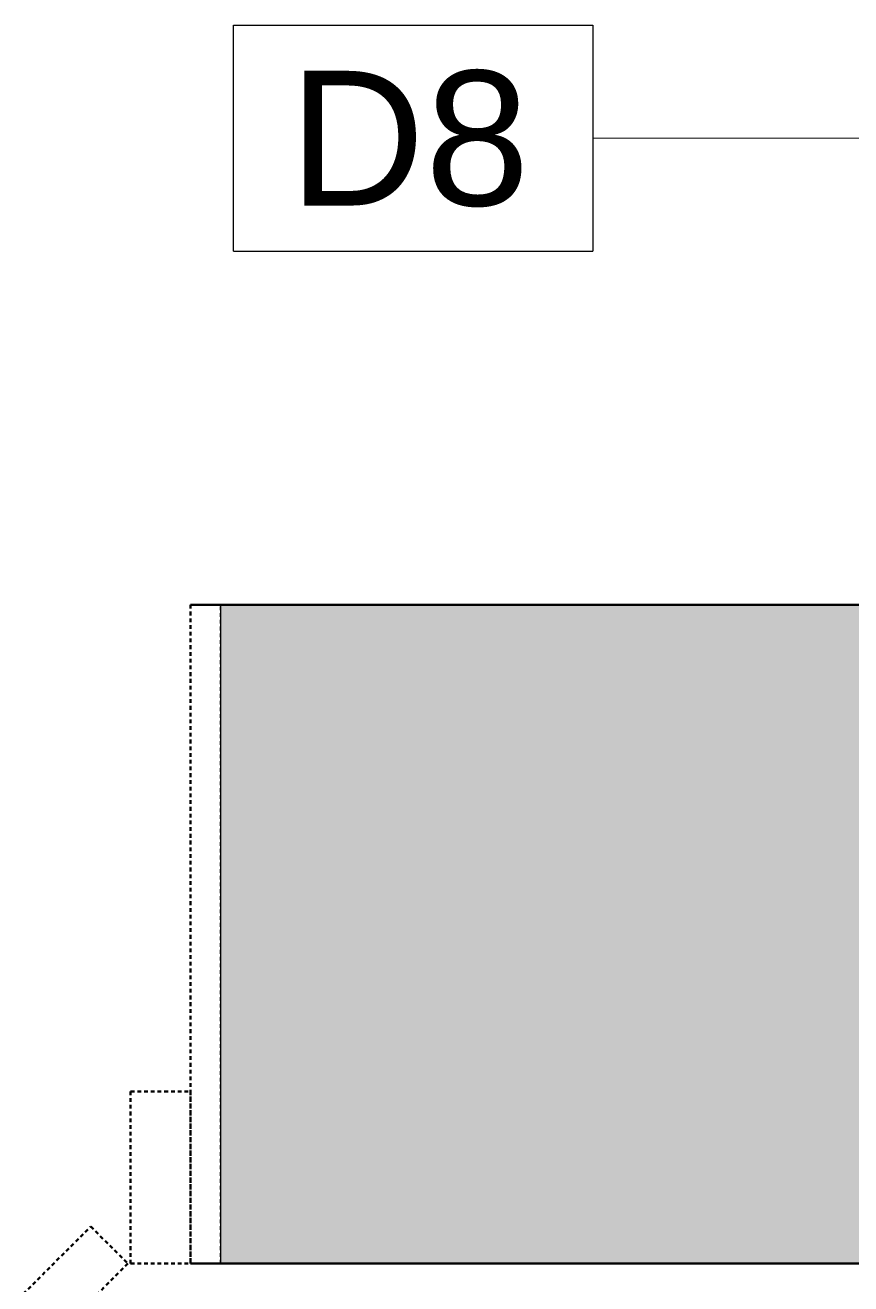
# Model space of a CAD drawing. Header units: inches. Extents: x -1176 to 1551, y -3558 to 978.
# Drawn here: x 1155.31 to 1182.88, y 91.22 to 133.26 of the extents above; entities that cross this region are included whole.
import ezdxf

# ---------------------------------------------------------------- set-up
doc = ezdxf.new("R2010")
doc.units = ezdxf.units.IN
doc.header["$MEASUREMENT"] = 0
doc.linetypes.add('Demolished', pattern=[0.1875, 0.125, -0.0625])
for name, color, linetype, lineweight in [('A-ANNO-KEYN', 231, 'Continuous', 9), ('A-DOOR', 31, 'Continuous', 18), ('A-DOOR-FRAM', 31, 'Continuous', 30), ('A-WALL', 113, 'Continuous', 18), ('A-WALL-PATT', 111, 'Continuous', 18)]:
    doc.layers.add(name, color=color, linetype=linetype, lineweight=lineweight)
doc.styles.add('Arial', font='arial.ttf', dxfattribs={"height": 4.5})

# ---------------------------------------------------------------- blocks, each defined once
blk = doc.blocks.new('Single Flush - OTJ_SOLIDFLUSH_ALUM 3_ - EXTERIOR FR-8110784-1st Floor Demo')
at = {"layer": 'A-DOOR', "color": 10, "linetype": 'Demolished', "lineweight": 30}
for p, q in [((-8.654, -35.086), (16.669, -9.763)), ((16.669, -9.763), (17.906, -11)), ((17.906, -11), (-7.417, -36.323)), ((-7.417, -36.323), (-8.654, -35.086))]:
    blk.add_line(p, q, dxfattribs=at)
at = {"layer": 'A-DOOR', "color": 7, "linetype": 'Demolished', "lineweight": 9}
blk.add_arc((17.906, -11), 35.812, 179.5, 225, dxfattribs=at)
at = {"layer": 'A-DOOR-FRAM', "color": 10, "linetype": 'Demolished'}
for p, q in [((-20, -5.25), (-20, -11)), ((-20, -5.25), (-18, -5.25)), ((-18, -5.25), (-18, -11)), ((18, -5.25), (18, -11)), ((18, -5.25), (20, -5.25)), ((20, -5.25), (20, -11)), ((-20, -11), (-18, -11)), ((18, -11), (20, -11))]:
    blk.add_line(p, q, dxfattribs=at)
blk = doc.blocks.new('Keynote Tag - Keynote Number - Boxed-135510-1st Floor Demo')
at = {"layer": 'A-ANNO-KEYN'}
for p, q in [((-0.125, -0.07924), (-0.125, 0.07812)), ((-0.125, 0.07812), (0.125, 0.07812)), ((0.125, 0.07812), (0.125, -0.07924)), ((-0.125, -0.07924), (0.125, -0.07924))]:
    blk.add_line(p, q, dxfattribs=at)

msp = doc.modelspace()

# ---------------------------------------------------------------- hatches: boundary and pattern name
at = {"layer": 'A-WALL-PATT', "lineweight": 9}
h = msp.add_hatch(color=7, dxfattribs=at)
h.paths.add_polyline_path([(1120.829, 91.893), (1120.829, 113.893), (1049.399, 113.893), (1049.399, 91.893)], flags=0)
h.paths.add_polyline_path([(1229.487, 91.893), (1263.737, 91.893), (1263.737, 113.893), (1161.829, 113.893), (1161.829, 91.893), (1221.487, 91.893)], flags=0)
h.paths.add_polyline_path([(966.336, 91.893), (1006.899, 91.893), (1006.899, 113.893), (966.336, 113.893), (966.336, 112.555)], flags=0)
h.paths.add_polyline_path([(1329.149, 91.893), (1329.149, 113.893), (1290.237, 113.893), (1290.237, 91.893), (1312.047, 91.893)], flags=0)
h.paths.add_polyline_path([(562.75, 91.893), (635.431, 91.893), (635.431, 113.893), (562.75, 113.893)], flags=0)
h.paths.add_polyline_path([(747.85, 91.893), (756.836, 91.893), (756.836, 113.893), (677.931, 113.893), (677.931, 91.893)], flags=0)
h.paths.add_polyline_path([(890.513, 91.893), (923.836, 91.893), (923.836, 113.893), (890.513, 113.893), (890.513, 112.555)], flags=0)
h.paths.add_polyline_path([(799.336, 91.893), (848.013, 91.893), (848.013, 113.893), (799.336, 113.893), (799.336, 112.555)], flags=0)
h.paths.add_polyline_path([(520.25, 91.893), (520.25, 113.893), (480.776, 113.893), (480.776, 91.893)], flags=0)

# ---------------------------------------------------------------- linework, layer by layer
at = {"layer": 'A-ANNO-KEYN'}
msp.add_line((1200.093, 129.453), (1174.261, 129.48), dxfattribs=at)
at = {"layer": 'A-WALL', "color": 8, "lineweight": 30}
for p, q in [((1211.237, 113.893), (1160.829, 113.893)), ((1160.829, 91.893), (1221.487, 91.893))]:
    msp.add_line(p, q, dxfattribs=at)
at = {"layer": 'A-WALL', "color": 10, "linetype": 'Demolished', "lineweight": 30}
msp.add_line((1160.829, 113.893), (1160.829, 91.893), dxfattribs=at)
at = {"layer": 'A-WALL', "lineweight": 9}
msp.add_line((1161.829, 113.893), (1161.829, 91.893), dxfattribs=at)
at = {"layer": 'A-WALL', "color": 7, "linetype": 'Demolished', "lineweight": 9}
msp.add_line((1161.829, 91.893), (1161.829, 113.893), dxfattribs=at)

# ---------------------------------------------------------------- block references
at = {"layer": 'A-ANNO-KEYN', "xscale": 47.99999999999997, "yscale": 47.99999999999997, "zscale": 47.99999999999997}
msp.add_blockref('Keynote Tag - Keynote Number - Boxed-135510-1st Floor Demo', (1168.261, 129.507), dxfattribs=at)
at = {"layer": 'A-DOOR', "color": 7, "linetype": 'Demolished', "lineweight": 9}
msp.add_blockref('Single Flush - OTJ_SOLIDFLUSH_ALUM 3_ - EXTERIOR FR-8110784-1st Floor Demo', (1140.829, 102.893), dxfattribs=at)

# ---------------------------------------------------------------- texts
at = {"layer": 'A-ANNO-KEYN', "insert": (1164.119, 131.733), "char_height": 4.5, "width": 9.8475, "attachment_point": 1, "style": 'Arial'}
msp.add_mtext('D8', dxfattribs=at)

doc.saveas('drawing.dxf')
